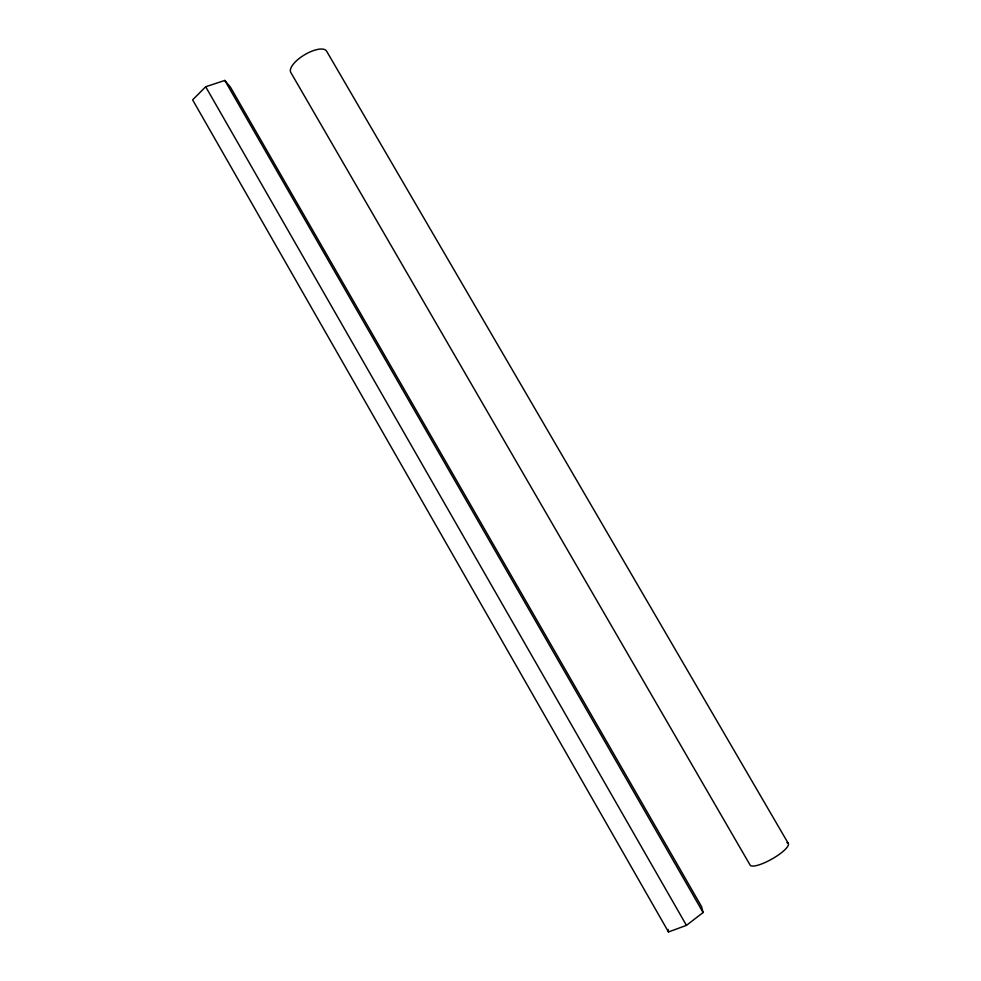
<?xml version="1.0" encoding="UTF-8"?>
<svg xmlns="http://www.w3.org/2000/svg" width="981" height="981" viewBox="0 0 981 981"><rect width="100%" height="100%" fill="white"/><g stroke="black" fill="none" stroke-linecap="round" stroke-linejoin="round"><path stroke-width="1.47" d="M205.691 86.745L192.632 99.866L668.49 931.95L686.442 925.365L703.107 912.526L701.55 906.591L230.523 87.272L224.833 80.442L205.691 86.745L686.442 925.365M788.295 843.452L326.599 51.147A20.834 8.13 -30.9 0 0 304.38 54.899A20.834 8.13 -30.9 0 0 290.903 72.643L750.036 864.948A21.938 5.469 -29.5 0 0 774.193 857.701A21.938 5.469 -29.5 0 0 786.909 842.605M224.833 80.442L703.107 912.526M668.086 929.448L668.49 931.95"/></g></svg>
